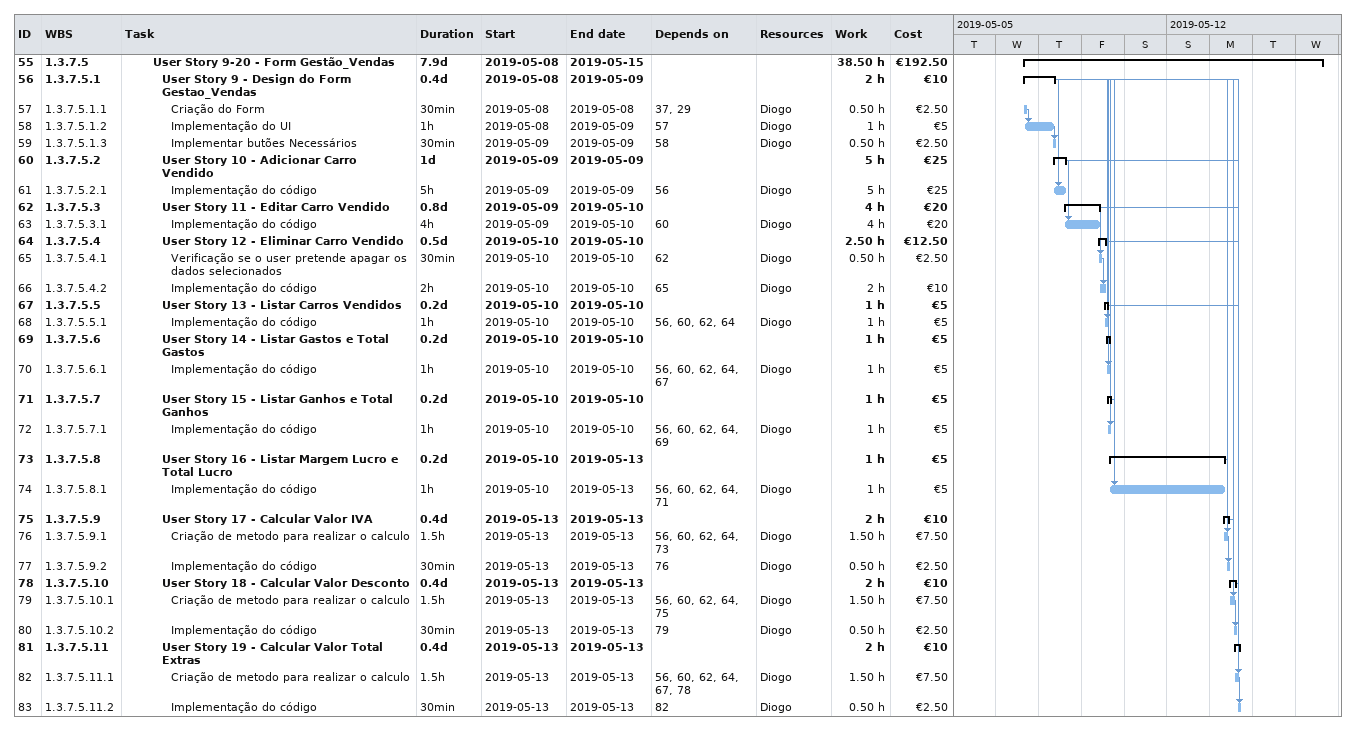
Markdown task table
| ID | WBS | Task | Duration | Start | Finish | Predecessors | Resources | Work (h) | Cost (€) |
|---|---|---|---|---|---|---|---|---|---|
| 55 | 1.3.7.5 | **User Story 9-20 - Form Gestão_Vendas** | 7.9d | 2019-05-08 | 2019-05-15 |  |  | 38.50 | 192.50 |
| 56 | 1.3.7.5.1 | **User Story 9 - Design do Form Gestao_Vendas** | 0.4d | 2019-05-08 | 2019-05-09 |  |  | 2 | 10 |
| 57 | 1.3.7.5.1.1 | Criação do Form | 30min | 2019-05-08 | 2019-05-08 | 37, 29 | Diogo | 0.50 | 2.50 |
| 58 | 1.3.7.5.1.2 | Implementação do UI | 1h | 2019-05-08 | 2019-05-09 | 57 | Diogo | 1 | 5 |
| 59 | 1.3.7.5.1.3 | Implementar butões Necessários | 30min | 2019-05-09 | 2019-05-09 | 58 | Diogo | 0.50 | 2.50 |
| 60 | 1.3.7.5.2 | **User Story 10 - Adicionar Carro Vendido** | 1d | 2019-05-09 | 2019-05-09 |  |  | 5 | 25 |
| 61 | 1.3.7.5.2.1 | Implementação do código | 5h | 2019-05-09 | 2019-05-09 | 56 | Diogo | 5 | 25 |
| 62 | 1.3.7.5.3 | **User Story 11 - Editar Carro Vendido** | 0.8d | 2019-05-09 | 2019-05-10 |  |  | 4 | 20 |
| 63 | 1.3.7.5.3.1 | Implementação do código | 4h | 2019-05-09 | 2019-05-10 | 60 | Diogo | 4 | 20 |
| 64 | 1.3.7.5.4 | **User Story 12 - Eliminar Carro Vendido** | 0.5d | 2019-05-10 | 2019-05-10 |  |  | 2.50 | 12.50 |
| 65 | 1.3.7.5.4.1 | Verificação se o user pretende apagar os dados selecionados | 30min | 2019-05-10 | 2019-05-10 | 62 | Diogo | 0.50 | 2.50 |
| 66 | 1.3.7.5.4.2 | Implementação do código | 2h | 2019-05-10 | 2019-05-10 | 65 | Diogo | 2 | 10 |
| 67 | 1.3.7.5.5 | **User Story 13 - Listar Carros Vendidos** | 0.2d | 2019-05-10 | 2019-05-10 |  |  | 1 | 5 |
| 68 | 1.3.7.5.5.1 | Implementação do código | 1h | 2019-05-10 | 2019-05-10 | 56, 60, 62, 64 | Diogo | 1 | 5 |
| 69 | 1.3.7.5.6 | **User Story 14 - Listar Gastos e Total Gastos** | 0.2d | 2019-05-10 | 2019-05-10 |  |  | 1 | 5 |
| 70 | 1.3.7.5.6.1 | Implementação do código | 1h | 2019-05-10 | 2019-05-10 | 56, 60, 62, 64, 67 | Diogo | 1 | 5 |
| 71 | 1.3.7.5.7 | **User Story 15 - Listar Ganhos e Total Ganhos** | 0.2d | 2019-05-10 | 2019-05-10 |  |  | 1 | 5 |
| 72 | 1.3.7.5.7.1 | Implementação do código | 1h | 2019-05-10 | 2019-05-10 | 56, 60, 62, 64, 69 | Diogo | 1 | 5 |
| 73 | 1.3.7.5.8 | **User Story 16 - Listar Margem Lucro e Total Lucro** | 0.2d | 2019-05-10 | 2019-05-13 |  |  | 1 | 5 |
| 74 | 1.3.7.5.8.1 | Implementação do código | 1h | 2019-05-10 | 2019-05-13 | 56, 60, 62, 64, 71 | Diogo | 1 | 5 |
| 75 | 1.3.7.5.9 | **User Story 17 - Calcular Valor IVA** | 0.4d | 2019-05-13 | 2019-05-13 |  |  | 2 | 10 |
| 76 | 1.3.7.5.9.1 | Criação de metodo para realizar o calculo | 1.5h | 2019-05-13 | 2019-05-13 | 56, 60, 62, 64, 73 | Diogo | 1.50 | 7.50 |
| 77 | 1.3.7.5.9.2 | Implementação do código | 30min | 2019-05-13 | 2019-05-13 | 76 | Diogo | 0.50 | 2.50 |
| 78 | 1.3.7.5.10 | **User Story 18 - Calcular Valor Desconto** | 0.4d | 2019-05-13 | 2019-05-13 |  |  | 2 | 10 |
| 79 | 1.3.7.5.10.1 | Criação de metodo para realizar o calculo | 1.5h | 2019-05-13 | 2019-05-13 | 56, 60, 62, 64, 75 | Diogo | 1.50 | 7.50 |
| 80 | 1.3.7.5.10.2 | Implementação do código | 30min | 2019-05-13 | 2019-05-13 | 79 | Diogo | 0.50 | 2.50 |
| 81 | 1.3.7.5.11 | **User Story 19 - Calcular Valor Total Extras** | 0.4d | 2019-05-13 | 2019-05-13 |  |  | 2 | 10 |
| 82 | 1.3.7.5.11.1 | Criação de metodo para realizar o calculo | 1.5h | 2019-05-13 | 2019-05-13 | 56, 60, 62, 64, 67, 78 | Diogo | 1.50 | 7.50 |
| 83 | 1.3.7.5.11.2 | Implementação do código | 30min | 2019-05-13 | 2019-05-13 | 82 | Diogo | 0.50 | 2.50 |
